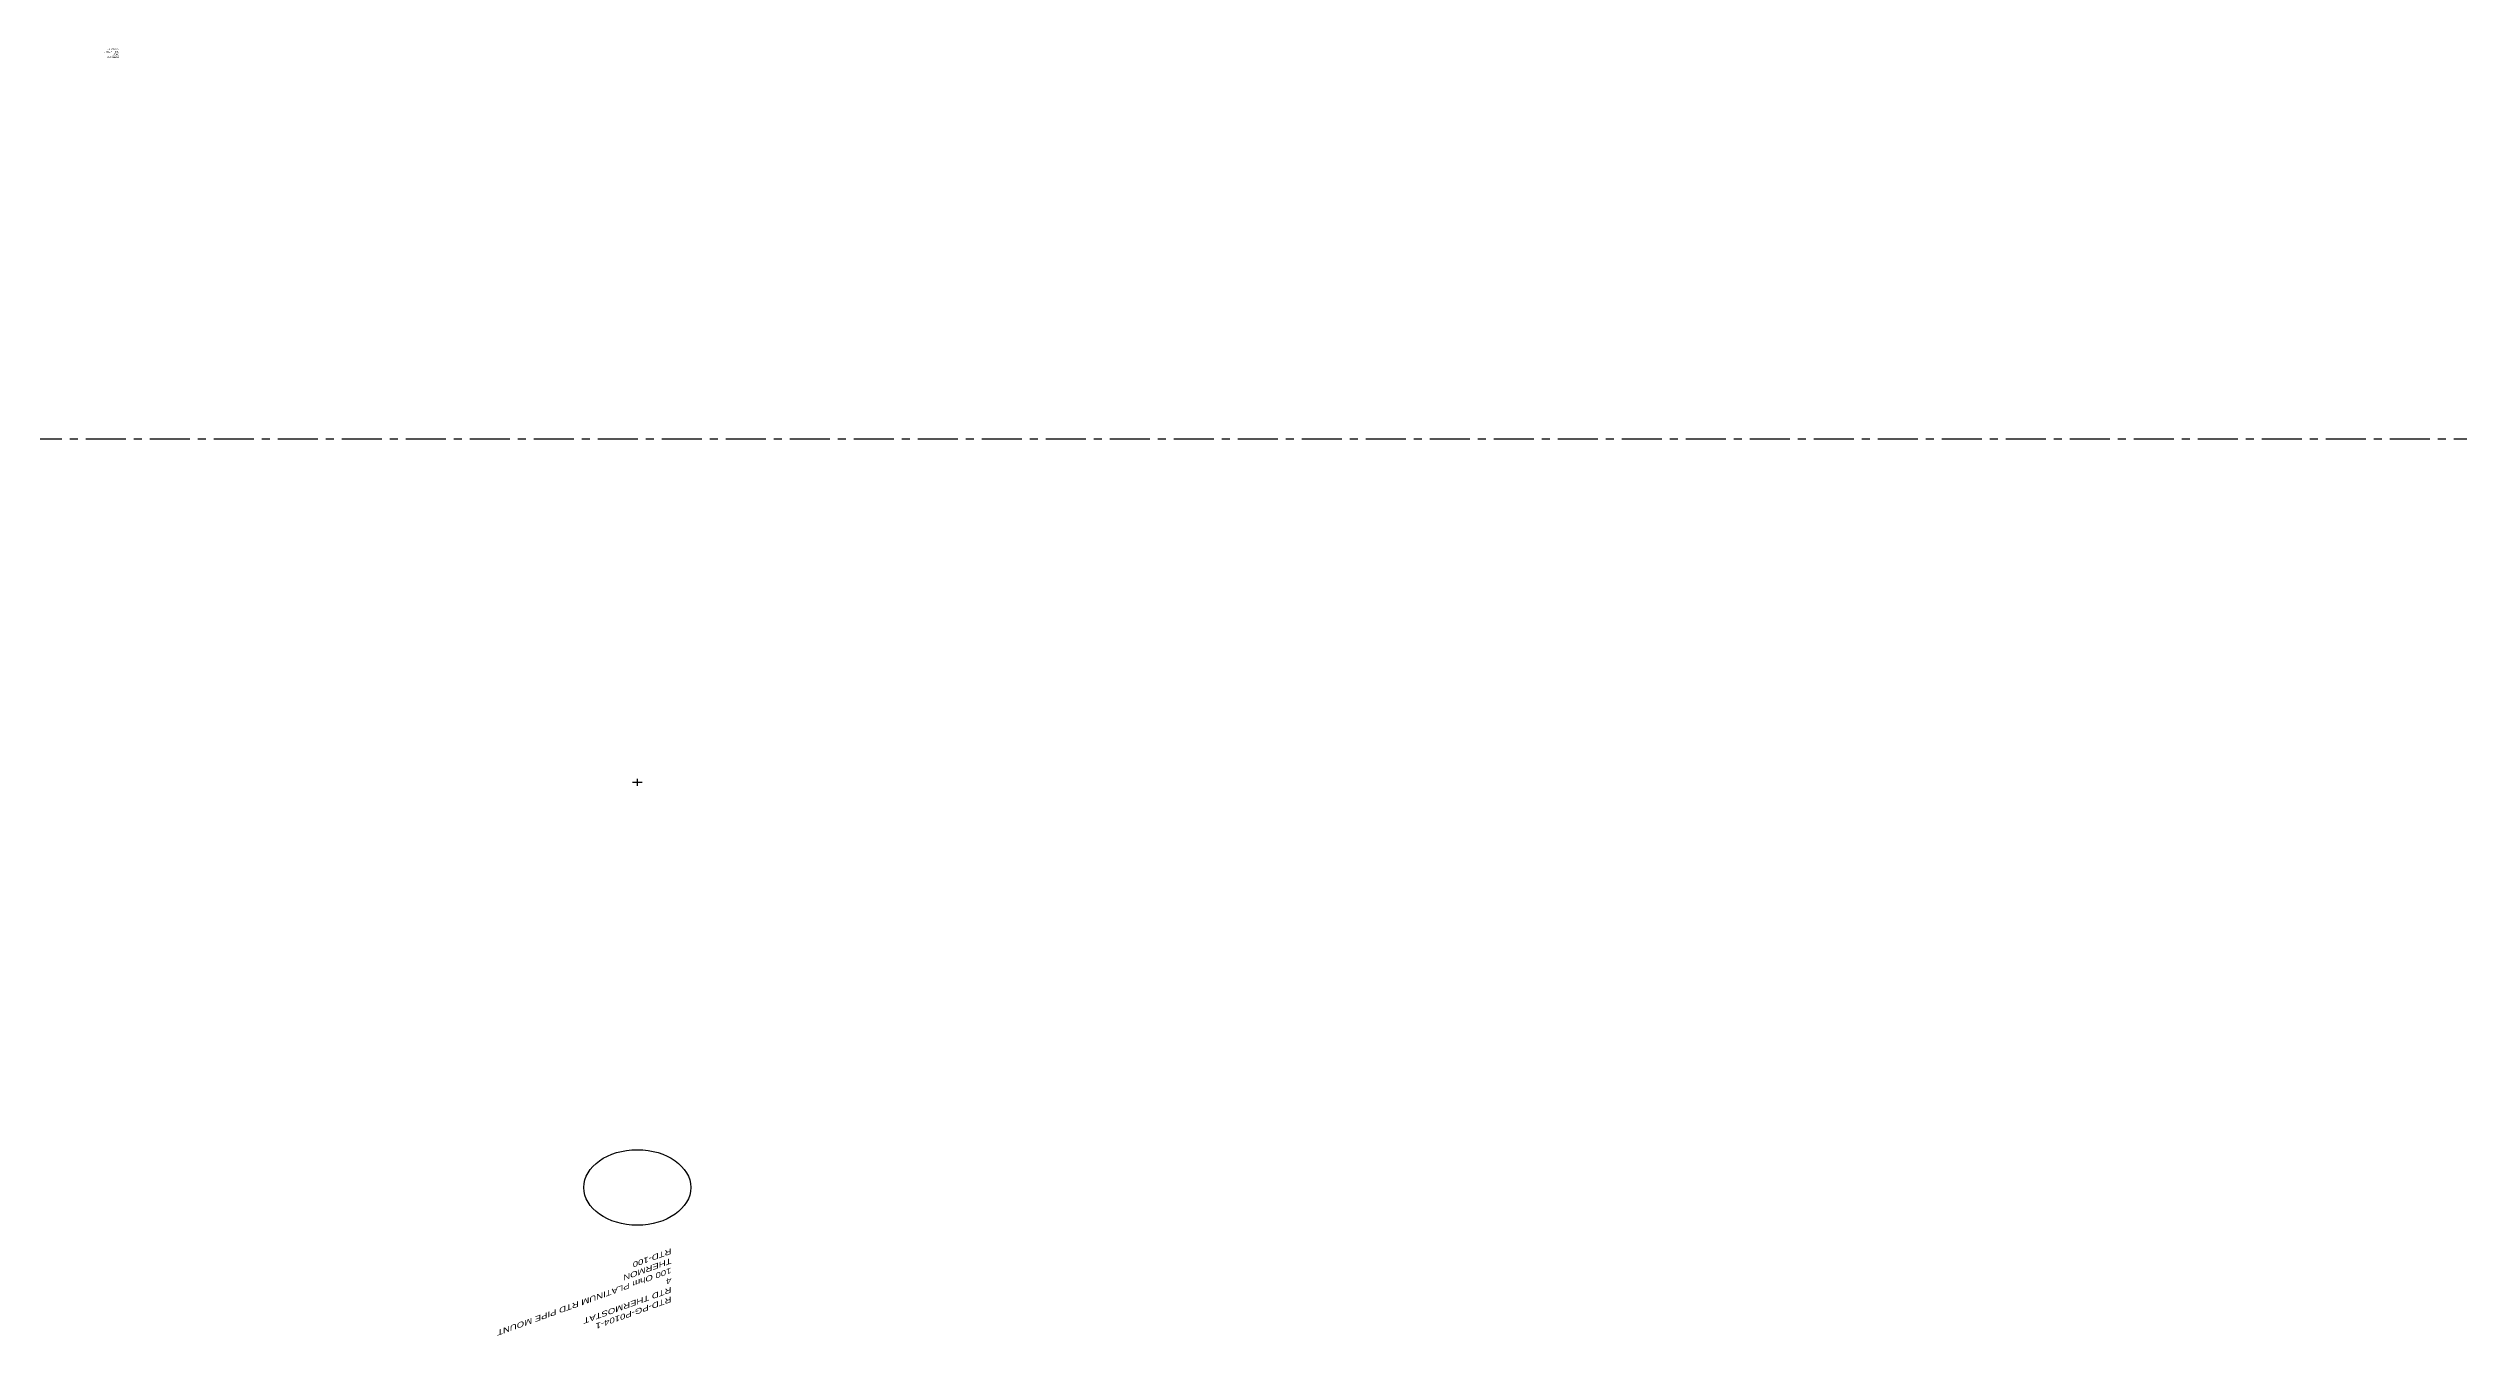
# Model space of a CAD drawing. Extents: x -662 to 7167, y -426 to 2826.
# Drawn here: x 1318 to 2072, y 1772 to 2174 of the extents above; entities that cross this region are included whole.
import ezdxf
from ezdxf.enums import TextEntityAlignment as Align

# ---------------------------------------------------------------- set-up
doc = ezdxf.new("R2010")
doc.units = 0
doc.header["$LTSCALE"] = 10
doc.linetypes.add('G02-1-PRDXXXX-E-MET-01-P01-01$0$CENTER', pattern=[2, 1.25, -0.25, 0.25, -0.25])
doc.layers.add('(OPTION 3 ELECTRICAL)', color=255, linetype='Continuous')
doc.layers.add('G02-1-PRDXXXX-E-MET-01-P01-01$0$CL_CABLE TRAY INST', color=200, linetype='G02-1-PRDXXXX-E-MET-01-P01-01$0$CENTER')
doc.styles.add('G02-1-PRDXXXX-E-MEQP-01-P01-02 (OPTION 3)$0$Standard', font='Franklin%20Gothic%20Medium%20Cond%20Regular.ttf')
doc.styles.add('G02-1-PRDXXXX-E-MET-01-P01-01$0$Standard', font='Franklin%20Gothic%20Medium%20Cond%20Regular.ttf')

# ---------------------------------------------------------------- blocks, each defined once
blk = doc.blocks.new('*U151')
at = {"extrusion": (-4.66974e-16, 1, 2.22045e-16)}
blk.add_circle((0, 0, 179.01), 16.7, dxfattribs=at)
at = {"layer": 'DEFPOINTS', "extrusion": (2.28848e-17, 1, -2.22045e-16)}
for p, q in [((-1.5, 0), (1.5, 0)), ((0, 0, 1.5), (0, 0, -1.5))]:
    blk.add_line(p, q, dxfattribs=at)
at = {"layer": 'DEFPOINTS', "extrusion": (-4.71675e-16, 0.891007, -0.45399), "style": 'G02-1-PRDXXXX-E-MEQP-01-P01-02 (OPTION 3)$0$Standard'}
for tag, p in [('E-MANUFACTURER', (17.01, 94.72, 209.38)), ('E-D.DESCRIPTION', (12.76, 94.72, 209.38)), ('E-G.DESCRIPTION', (4.25, 94.72, 209.38)), ('E-DIMENSIONS', (25.52, 94.72, 209.38)), ('E-CATALOG#', (21.26, 94.72, 209.38)), ('E-BOM#', (8.51, 94.72, 209.38)), ('E-TAG', (0, 94.72, 209.38))]:
    blk.add_attdef(tag, text='', height=2.5, rotation=90, dxfattribs=at).set_placement(p, align=Align.TOP_LEFT)

msp = doc.modelspace()

# ---------------------------------------------------------------- linework, layer by layer
at = {"layer": 'G02-1-PRDXXXX-E-MET-01-P01-01$0$CL_CABLE TRAY INST'}
msp.add_line((3302.5, 2052.2, 2575.78), (302.5, 2052.2, 2575.78), dxfattribs=at)

# ---------------------------------------------------------------- block references
at = {"layer": '(OPTION 3 ELECTRICAL)', "color": 9, "extrusion": (-1, -1.52302e-16, -9.01991e-15)}
ref = msp.add_blockref('*U151', (-1945, 3094.45, -1502.37), dxfattribs=dict(at, rotation=314.9999999999999))
ref.add_attrib('E-TAG', 'RTD-PG-P0104-1', dxfattribs={"layer": 'DEFPOINTS', "extrusion": (0.45399, -0.630037, 0.630037), "height": 2.5, "rotation": 155.5824, "style": 'G02-1-PRDXXXX-E-MEQP-01-P01-02 (OPTION 3)$0$Standard'}).set_placement((2269.72, 2883.04, 1615.64), align=Align.TOP_LEFT)
ref.add_attrib('E-G.DESCRIPTION', 'RTD THERMOSTAT', dxfattribs={"layer": 'DEFPOINTS', "extrusion": (0.45399, -0.630037, 0.630037), "height": 2.5, "rotation": 155.5824, "style": 'G02-1-PRDXXXX-E-MEQP-01-P01-02 (OPTION 3)$0$Standard'}).set_placement((2271.47, 2886.91, 1615.64), align=Align.TOP_LEFT)
ref.add_attrib('E-BOM#', '4', dxfattribs={"layer": 'DEFPOINTS', "extrusion": (0.45399, -0.630037, 0.630037), "height": 2.5, "rotation": 155.5824, "style": 'G02-1-PRDXXXX-E-MEQP-01-P01-02 (OPTION 3)$0$Standard'}).set_placement((2273.23, 2890.78, 1615.64), align=Align.TOP_LEFT)
ref.add_attrib('E-D.DESCRIPTION', '100 Ohm PLATINUM RTD PIPE MOUNT', dxfattribs={"layer": 'DEFPOINTS', "extrusion": (0.45399, -0.630037, 0.630037), "height": 2.5, "rotation": 155.5824, "style": 'G02-1-PRDXXXX-E-MEQP-01-P01-02 (OPTION 3)$0$Standard'}).set_placement((2274.99, 2894.65, 1615.64), align=Align.TOP_LEFT)
ref.add_attrib('E-MANUFACTURER', 'THERMON', dxfattribs={"layer": 'DEFPOINTS', "extrusion": (0.45399, -0.630037, 0.630037), "height": 2.5, "rotation": 155.5824, "style": 'G02-1-PRDXXXX-E-MEQP-01-P01-02 (OPTION 3)$0$Standard'}).set_placement((2276.75, 2898.52, 1615.64), align=Align.TOP_LEFT)
ref.add_attrib('E-CATALOG#', 'RTD-100', dxfattribs={"layer": 'DEFPOINTS', "extrusion": (0.45399, -0.630037, 0.630037), "height": 2.5, "rotation": 155.5824, "style": 'G02-1-PRDXXXX-E-MEQP-01-P01-02 (OPTION 3)$0$Standard'}).set_placement((2278.51, 2902.4, 1615.64), align=Align.TOP_LEFT)

# ---------------------------------------------------------------- texts
at = {"layer": 'DEFPOINTS', "extrusion": (-1.83697e-16, 5.05322e-16, -1), "insert": (1340.36, 2171.25, 2512.28), "char_height": 0.508, "attachment_point": 3, "text_direction": (1, 0, 0), "style": 'G02-1-PRDXXXX-E-MET-01-P01-01$0$Standard'}
msp.add_mtext_dynamic_manual_height_columns('\\A1;UNISTRUT P1000\\P1 5/8" x  1 5/8"\\P12 GAUGE', width=5.2694, gutter_width=1.25, heights=[0], dxfattribs=at)

doc.saveas('drawing.dxf')
